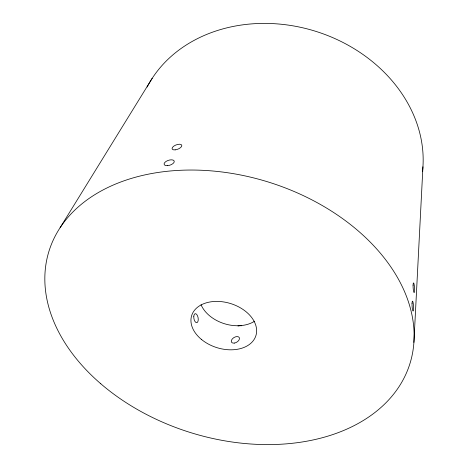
<?xml version="1.0" encoding="UTF-8"?>
<svg xmlns="http://www.w3.org/2000/svg" width="468" height="468" viewBox="0 0 468 468"><rect width="100%" height="100%" fill="white"/><g stroke="black" fill="none" stroke-linecap="round" stroke-linejoin="round"><path stroke-width="0.7" d="M413.905 342.412L422.943 166.778M60.12 227.688L152.199 78.32M237.937 325.956L238.873 325.81M241.734 325.734L240.575 325.722A2.913 0.345 -0.6 0 0 238.861 325.81M147.098 87.054A145.747 121.224 17.3 0 1 314.847 31.052A145.747 121.224 17.3 0 1 422.499 171.703M254.61 321.183A32.555 22.996 17.3 0 1 201.047 304.744M100.784 383.766A189.037 131.18 17.3 0 0 408.5 367.848A189.037 131.18 17.3 0 0 179.162 170.346A189.037 131.18 17.3 0 0 100.784 383.766M201.521 339.493A33.649 23.09 17.3 0 0 255.838 335.843A33.649 23.09 17.3 0 0 213.999 301.491A33.649 23.09 17.3 0 0 201.521 339.493M175.196 149.865A5.166 2.311 -21 0 0 181.777 145.238A5.166 2.311 -21 0 0 173.868 146.092A5.166 2.311 -21 0 0 175.196 149.865M413.086 285.182A4.85 0.679 86.5 0 0 414.086 292.535A4.85 0.679 86.5 0 0 414.274 285.375A4.85 0.679 86.5 0 0 413.086 285.182M167.31 165.69A5.318 2.556 -18.3 0 0 174.225 161.097A5.318 2.556 -18.3 0 0 165.976 161.472A5.318 2.556 -18.3 0 0 167.31 165.69M412.039 303.568A4.984 0.708 86.7 0 0 413.068 311.05A4.984 0.708 86.7 0 0 413.267 303.603A4.984 0.708 86.7 0 0 412.039 303.568M234.544 343.067A4.51 2.72 -31.1 0 0 239.283 337.603A4.51 2.72 -31.1 0 0 232.315 338.914A4.51 2.72 -31.1 0 0 234.544 343.067M193.799 316.198A4.563 2.141 80.1 0 0 196.771 322.674A4.563 2.141 80.1 0 0 197.467 315.66A4.563 2.141 80.1 0 0 193.799 316.198"/></g></svg>
